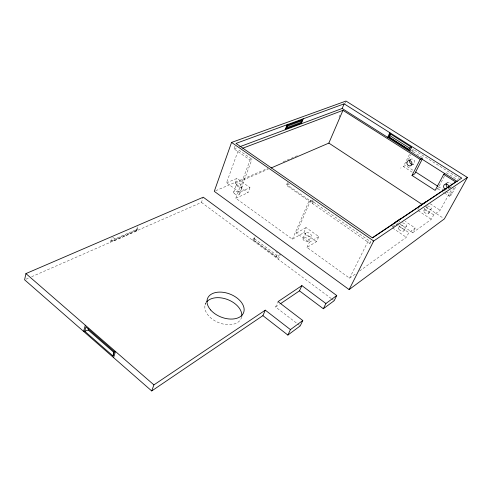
<?xml version="1.0" encoding="UTF-8"?>
<svg xmlns="http://www.w3.org/2000/svg" width="492" height="492" viewBox="0 0 492 492"><rect width="100%" height="100%" fill="white"/><g stroke="black" fill="none" stroke-linecap="round" stroke-linejoin="round"><path stroke-width="0.37" stroke-dasharray="2.46 1.84" d="M288.244 183.104L287.457 185.017L312.168 202.206L312.654 199.813M279.413 254.333L277.851 257.962L253.94 240.434L255.004 237.052M110.448 242.242L111.653 237.925M137.145 227.126L137.28 229.198L136.776 230.883L114.439 240.662L111.493 241.031L112.434 237.679M114.439 240.662L114.931 238.94L137.28 229.198M111.493 241.031L135.927 230.367L136.899 227.095M136.425 230.871L137.686 226.671M31.636 276.738L201.443 202.415L203.251 197.206M226.535 182.852L237.015 178.405L249.967 187.624L239.629 192.261L226.535 182.852L238.454 149.839L251.996 159.254L250.065 160.029L234.051 148.879L235.028 146.149M249.967 187.624L248.036 192.679L235.158 183.461L237.015 178.405M233.706 192.046L236.523 184.432M355.199 274.149L349.584 278.189L306.983 247.421L316.491 241.652L318.791 236.615L306.085 227.575L303.853 232.611L292.396 239.21L235.791 198.251L250.065 160.029M239.629 192.261L251.996 159.254M239.659 194.137L242.513 186.536M205.139 304.831L205.945 302.715M252.611 240.299L254.173 236.4M253.94 240.434L253.681 240.084L255.145 236.443M287.469 182.563L286.344 185.293L369.738 243.362L372.278 241.64M276.104 256.836L276.775 255.274L278.749 254.567M339.062 117.194L339.966 115.091M345.095 103.154L345.698 101.752M278.3 259.321L280.532 254.13M292.396 239.21L308.994 201.062L310.79 200.121L368.563 240.28L369.836 239.432M318.791 236.615L309.284 242.316L296.418 233.073L310.79 200.121M312.168 202.206L313.004 200.293M312.611 203.577L313.804 200.847M303.078 238.183L305.329 233.116M299.616 325.446L275.618 307.02L277.728 302.297M308.89 241.178A3.278 1.765 24.1 0 0 305.403 237.667A3.278 1.765 24.1 0 0 303.65 240.213A3.278 1.765 24.1 0 0 308.89 241.178L311.165 236.117A3.296 1.753 24.1 0 0 307.654 232.605A3.296 1.753 24.1 0 0 305.907 235.133A3.296 1.753 24.1 0 0 311.165 236.117M306.983 247.421L309.284 242.316M412.222 172.231L403.434 166.567L409.738 153.935M408.44 159.476L410.758 154.839M412.087 152.188L413.409 149.543L459.399 178.627M349.584 278.189L368.563 240.28M369.738 243.362L371.109 240.637M393.336 224.856L391.958 227.525L398.532 223.079M398.877 222.421L399.559 221.099M398.637 228.03L400.716 224.051M404 230.742L406.447 226.105M417.88 209.592L418.557 208.313M359.566 271.006L406.355 237.31L408.834 232.648L415.236 228.079L405.285 221.388M423.741 210.785L426.115 206.339M400.39 224.334L412.763 232.691L415.236 228.079M436.693 189.358L437.739 188.676L444.51 176.044M428.821 213.325L431.22 208.885M412.763 232.691L431.306 219.34L433.735 214.875L440.156 210.293L451.711 189.205M444.516 193.042L449.442 196.222L454.19 187.581M449.442 196.222L451.299 194.93L456.041 186.32M275.618 307.02L279.382 304.468M450.248 187.563L447.695 189.285A2.86 2.565 51.8 0 0 448.636 188.344M445.463 183.934L447.388 182.667M296.418 233.073L306.085 227.575M411.367 165.318L413.557 164.088M400.66 168.11L401.023 167.907M403.434 166.567L405.457 165.441L413.206 170.423M409.11 160.195L410.758 159.285M413.409 149.543L411.398 150.607L422.892 157.889M235.791 198.251L248.036 192.679M26.008 279.198L28.819 277.968M235.158 183.461L268.269 169.199M215.68 190.736L267.716 168.412M283.189 161.776L297.955 155.441M234.051 148.879L237.654 147.532M287.457 185.017L289.407 184.346M135.927 230.367L136.776 230.883M446.293 172.717L457.578 179.869M438.39 186.622L442.911 189.531M443.556 189.943L445.494 191.191M446.139 191.609L451.299 194.93M437.739 188.676L440.814 190.662M441.435 191.062L443.895 192.649M430.223 203.793L440.156 210.293M425.771 206.634L443.101 218.03M424.307 208.663L433.735 214.875M418.169 210.644L431.306 219.34M395.623 223.706L398.139 225.41M398.766 225.834L408.834 232.648M392.585 227.95L406.355 237.31M303.853 232.611L316.491 241.652M275.772 251.652L277.593 252.993M254.567 238.872L276.775 255.274M253.681 240.084L277.851 257.962M201.443 202.415L331.11 298.416M331.725 298.872L333.564 300.237M113.197 237.488L114.931 238.94M402.29 222.876A3.014 1.433 27 0 1 406.318 225.127A3.014 1.433 27 0 1 404.313 226.486A3.014 1.433 27 0 1 400.986 223.768M427.228 205.89A2.854 1.273 27.2 0 1 431.053 207.993A2.854 1.273 27.2 0 1 429.276 209.211A2.854 1.273 27.2 0 1 426.066 206.683M451.182 186.628A2.841 2.558 51.6 0 1 448.925 187.846M446.859 183.067A2.841 2.558 51.6 0 1 451.078 183.897M447.062 189.512A2.86 2.565 51.8 0 1 446.373 189.561M410.254 159.691A2.78 2.472 60.1 0 1 414.295 160.441A2.78 2.472 60.1 0 1 412.954 164.328M241.627 317.039A19.28 12.386 21.5 0 1 218.823 322.721A19.28 12.386 21.5 0 1 205.902 303.041M237.083 185.853A3.173 1.624 20.5 0 0 242.292 186.905A3.173 1.624 20.5 0 0 239.167 183.707A3.173 1.624 20.5 0 0 237.083 185.853M234.253 193.479A3.155 1.636 20.5 0 0 239.438 194.506A3.155 1.636 20.5 0 0 236.338 191.302A3.155 1.636 20.5 0 0 234.253 193.479M398.981 229.352A3.007 1.445 27.1 0 0 403.748 231.031A3.007 1.445 27.1 0 0 401.226 227.784A3.007 1.445 27.1 0 0 398.981 229.352M424.122 211.997A2.841 1.279 27.3 0 0 428.606 213.59A2.841 1.279 27.3 0 0 426.115 210.594A2.841 1.279 27.3 0 0 424.122 211.997"/><path stroke-width="0.74" d="M388.643 137.077L389.233 137.071L389.898 135.675L390.193 133.824L411.576 147.336L409.959 150.589L388.643 137.077L390.193 133.824M25.928 273.595L24.6 279.813L151.714 390.949L262.9 315.636L265.299 310.163L290.434 329.615L302.783 320.532L278.029 301.621L301.891 285.618L325.901 303.515L336.743 295.532L203.251 197.206L25.928 273.595L153.904 384.879L151.714 390.949M83.597 331.399L85.313 325.237M114.396 351.263L112.957 355.901L84.735 331.251L85.94 326.934L114.298 351.614M84.735 331.251L88.197 330.009L88.548 328.779M112.957 355.901L114.015 352.487L88.197 330.009M113.584 357.616L115.503 351.491M231.566 142.434L214.272 191.339L349.129 289.591L444.387 218.878L467.4 177.446L346.005 101.051L231.566 142.434L373.68 241.012L467.4 177.446M285.169 129.777L287.162 124.697M301.258 123.769L303.257 118.812M239.813 146.727L342.161 108.486L344.154 103.843L461.754 178.098L372.475 237.919L236.006 143.418L344.154 103.843M271.086 167.981L328.853 143.098L342.961 110.343L420.186 159.408L421.367 158.744M280.637 303.613L299.468 290.858L301.891 285.618M262.9 315.636L287.875 335.07L290.434 329.615M387.641 137.342L389.849 132.699M302.783 320.532L300.218 325.907L287.875 335.07M299.468 290.858L323.336 308.742L325.901 303.515M409.959 150.589L408.778 149.457L409.473 148.061L411.576 147.336M336.743 295.532L334.179 300.692L323.336 308.742M349.129 289.591L373.68 241.012M444.836 173.639L443.71 174.346L435.131 190.386L412.013 175.447L420.186 159.408M422.548 158.559L414.731 173.854L412.013 175.447M419.233 207.04L419.91 205.761L426.496 201.351M394.363 222.858L400.931 218.46M372.382 237.728L455.684 181.954L443.71 174.346M153.904 384.879L265.299 310.163M242.753 148.215L342.961 110.343M389.898 135.675L409.473 148.061M389.233 137.071L408.778 149.457M342.161 108.486L457.32 181.56M415.789 172.083L437.745 186.21M328.853 143.098L422.228 204.506M448.237 187.704A2.841 2.558 51.6 0 1 446.459 183.608M445.02 189.106A2.86 2.565 51.8 0 1 444.829 184.352A2.86 2.565 51.8 0 1 448.944 186.991M412.302 164.389A2.78 2.472 60.1 0 1 409.885 160.232M206.646 301.959A19.28 12.386 21.5 0 1 228.288 299.825A19.28 12.386 21.5 0 1 241.744 316.399M287.359 125.282L285.969 128.83L301.086 123.203L302.482 119.728L287.359 125.282M287.623 126.05L287.027 127.576L300.858 122.44L301.455 120.952L287.623 126.05M406.915 162.378A2.792 2.478 60.2 0 0 410.217 165.865A2.792 2.478 60.2 0 0 411.127 161.382A2.792 2.478 60.2 0 0 406.915 162.378M210.668 309.985A19.379 12.325 21.5 0 0 242.642 314.425A19.379 12.325 21.5 0 0 223.38 292.34A19.379 12.325 21.5 0 0 210.668 309.985"/></g></svg>
